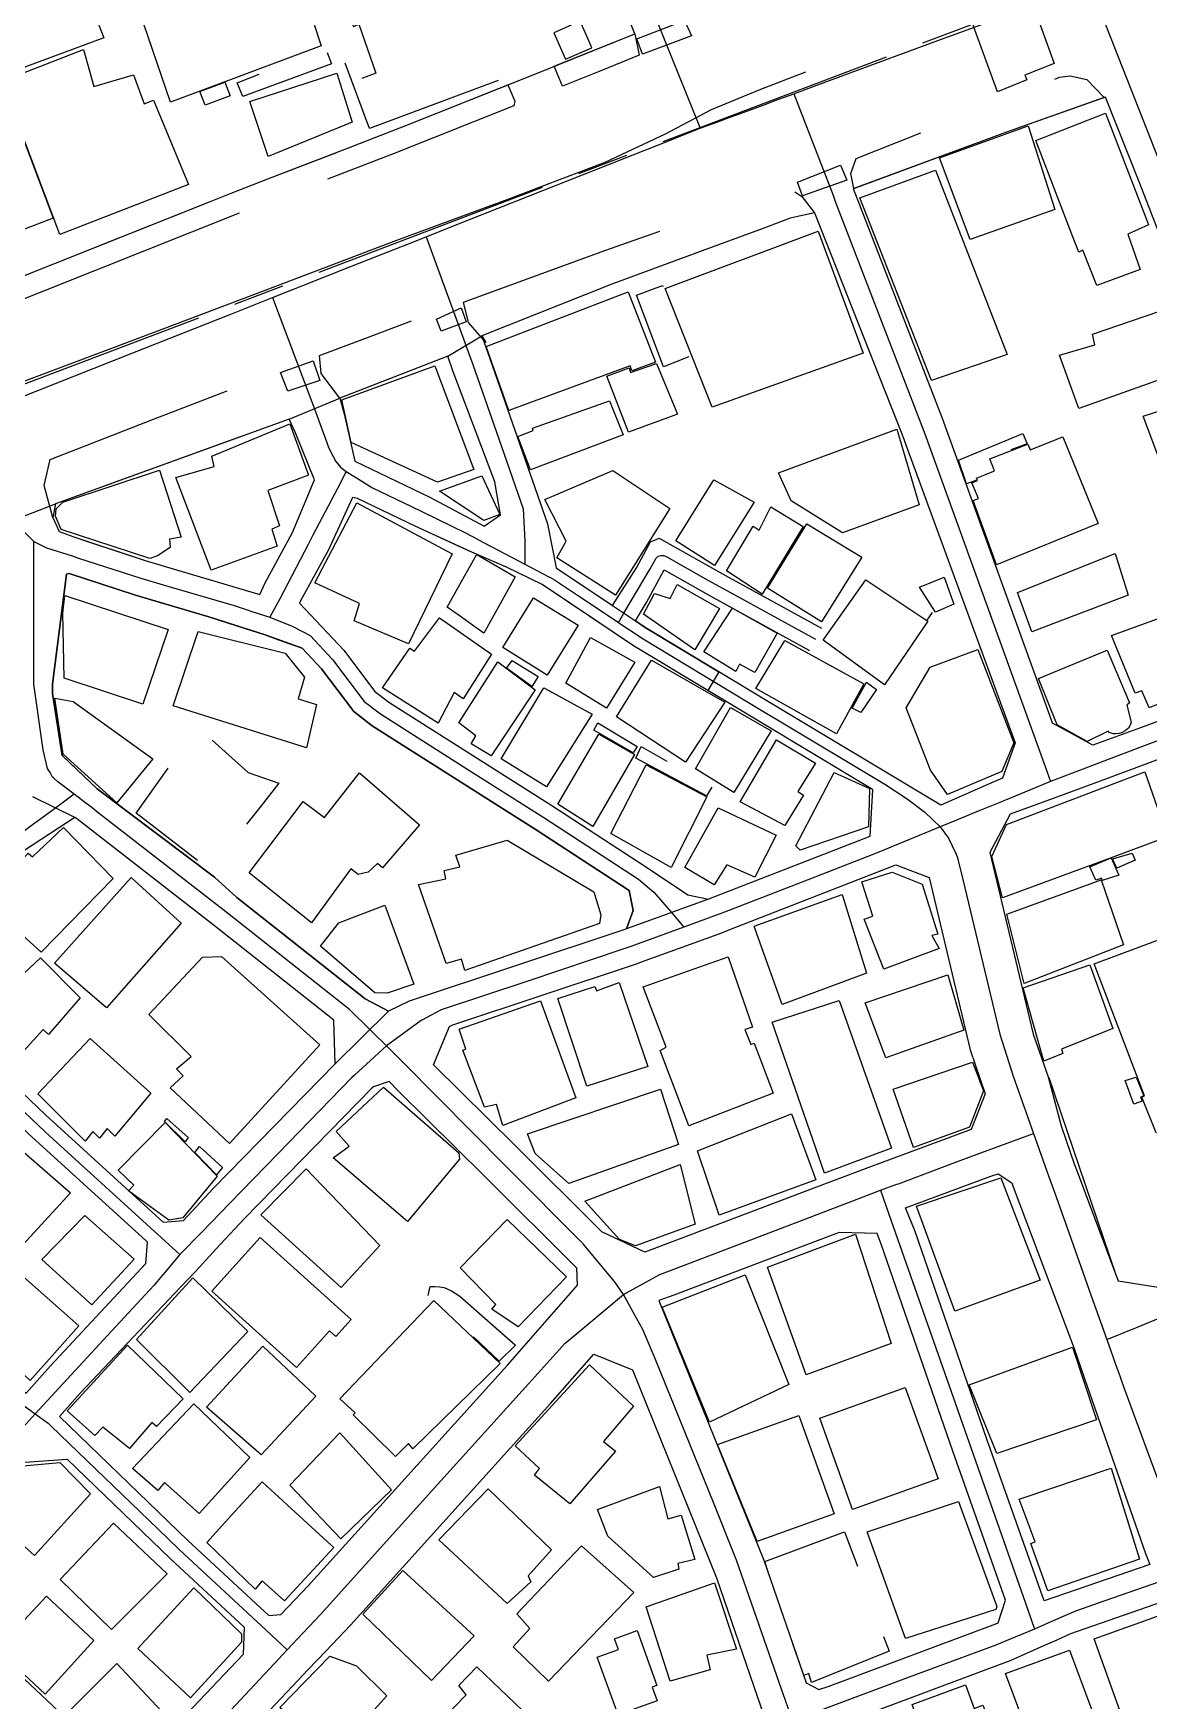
# Model space of a CAD drawing. Header units: millimetres. Extents: x 198785 to 203305, y 542885 to 545889.
# Drawn here: x 201606.2 to 201760.7, y 545447.5 to 545678.5 of the extents above; entities that cross this region are included whole.
import ezdxf

# ---------------------------------------------------------------- set-up
doc = ezdxf.new("R2010")
doc.units = ezdxf.units.MM
for name, pattern in [('FENCE_25K', [54.3, 28.7, -9.2, -16.4]), ('HIDDEN_BULD_25K', [28.8, 18.4, -10.4]), ('HIDDEN_EMD_25K', [50.97, 33.12, -5.36, 7.13, -5.36]), ('HIDDEN_IN_25K', [56.5, 36.5, -20])]:
    doc.linetypes.add(name, pattern=pattern)
for name, color, linetype in [('A0013114', 253, 'Continuous'), ('A0013117', 253, 'Continuous'), ('A0023214', 253, 'Continuous'), ('A0023217', 253, 'Continuous'), ('A0033324', 253, 'Continuous'), ('A0043325', 253, 'Continuous'), ('A0053326', 253, 'Continuous'), ('B0014111', 253, 'Continuous'), ('B0014112', 253, 'Continuous'), ('B0014113', 253, 'Continuous'), ('B0014114', 253, 'Continuous'), ('B0014115', 253, 'Continuous'), ('B0014116', 253, 'Continuous'), ('B0014118', 253, 'Continuous'), ('B0024120', 253, 'Continuous'), ('B0024127', 253, 'Continuous'), ('C0523121', 253, 'Continuous'), ('F0047224', 253, 'Continuous'), ('G0018117', 253, 'Continuous')]:
    doc.layers.add(name, color=color, linetype=linetype)

msp = doc.modelspace()

# ---------------------------------------------------------------- linework, layer by layer
at = {"layer": 'A0013114'}
for points in [[(201598.51, 545642.41), (201630.82, 545655.29), (201633.59, 545656.39), (201638.67, 545658.35), (201649.85, 545662.67), (201655.06, 545664.68), (201657.76, 545665.76), (201674.97, 545672.61), (201689.48, 545678.47), (201683.64, 545693.26), (201673.57, 545717.83), (201672.89, 545719.52)], [(201782.81, 545595.93), (201772.81, 545623.34), (201772.76, 545623.48), (201770.64, 545628.92), (201769.16, 545632.72), (201759.45, 545657.71), (201754.69, 545669.69), (201740.97, 545664.83), (201719.81, 545656.99)], [(201714.41, 545653.64), (201711.02, 545652.9), (201707.14, 545651.46), (201699.71, 545648.71), (201686.29, 545643.75), (201668.3, 545636.59)], [(201663.6, 545633.79), (201648.65, 545627.95)], [(201641.62, 545625.08), (201609.24, 545613.31)]]:
    msp.add_lwpolyline(points, dxfattribs=at)
at = {"layer": 'A0013117'}
for points in [[(201782.81, 545595.93), (201780.66, 545590.08), (201759.54, 545582.29), (201752.97, 545579.87), (201747.37, 545582.93), (201746.97, 545584.01), (201732.11, 545625.15), (201719.81, 545656.99)], [(201714.41, 545653.64), (201726.49, 545623.05), (201742.2, 545580.19), (201740.43, 545575.33), (201739.23, 545574.8), (201731.91, 545571.57), (201708.01, 545585.9), (201701.15, 545590.03), (201690.92, 545596.2), (201689.57, 545597.11), (201691.1, 545599.67), (201693.55, 545604.17), (201700.37, 545600.35), (201713.69, 545593.02)], [(201668.3, 545636.59), (201669.42, 545633.46), (201677.42, 545610.54), (201678.6, 545604.46), (201686.41, 545599.23), (201689.73, 545604.46), (201691.69, 545608.07), (201692.86, 545608.57), (201702.07, 545603.41), (201715.38, 545596.08)], [(201648.65, 545627.95), (201649.21, 545625.8), (201650.69, 545619.24), (201661.08, 545614.25), (201668.64, 545610.24), (201670.88, 545611.82), (201670.08, 545616.39), (201664.28, 545631.76), (201663.6, 545633.79)], [(201609.24, 545613.31), (201608.88, 545611.43), (201609.74, 545609.48), (201611.78, 545608.75), (201613.81, 545608.08), (201621.81, 545605.42), (201637.54, 545600.78), (201638.3, 545602.38), (201642.07, 545609.34), (201645.1, 545616.66), (201642.49, 545623.17), (201641.62, 545625.08)], [(201650.39, 545614.21), (201646.99, 545606.87), (201643.2, 545599.88), (201643.05, 545599.57), (201649.16, 545593.05), (201653.45, 545587.36), (201655.4, 545585.84), (201677.99, 545571.53), (201691.27, 545562.86), (201696.84, 545559.12), (201699.71, 545558.54), (201699.77, 545558.57), (201722.08, 545567.25), (201722.48, 545573.7), (201722.42, 545573.76), (201706.46, 545583.33), (201699.6, 545587.47), (201689.31, 545593.67), (201687.76, 545594.71), (201686.51, 545595.55), (201684.63, 545596.81), (201676.65, 545602.16), (201671.71, 545604.56), (201666.91, 545606.63), (201666.8, 545606.68), (201659.05, 545610.23), (201651.08, 545614.06), (201650.39, 545614.21)], [(201655.38, 545543.02), (201652.12, 545544.71), (201634.37, 545558.76), (201631.27, 545561.57), (201616.66, 545572.57), (201615.02, 545573.81), (201611.31, 545577.36), (201610.16, 545578.46), (201608.83, 545587.04), (201608.84, 545588.35), (201610.78, 545603.58), (201611.07, 545603.69), (201611.13, 545603.69), (201620.31, 545600.65), (201630.47, 545597.65), (201634.37, 545596.41), (201638.27, 545595.16), (201640.12, 545594.5), (201643.42, 545593.32), (201646.09, 545590.47), (201650.57, 545584.53), (201653.09, 545582.57), (201675.83, 545568.16), (201688.72, 545559.74), (201689.25, 545556.95), (201688.33, 545554.41), (201687.96, 545554.27), (201658.23, 545544.39), (201655.38, 545543.02)], [(201787.39, 545584.12), (201782.88, 545585.57), (201782.5, 545585.43), (201761.27, 545577.6), (201755.19, 545575.36), (201747.95, 545572.69), (201741.5, 545570.31), (201738.69, 545565.01), (201744.7, 545539.81), (201746.74, 545533.93), (201748.56, 545527.13), (201750.4, 545521.72), (201750.53, 545521.38), (201756.45, 545505.63), (201764.04, 545504.44), (201788.08, 545513.74), (201808.96, 545521.65), (201810.3, 545522.28)], [(201611.9, 545569.87), (201592.15, 545556.98), (201586.77, 545550.79), (201587.26, 545548.32), (201607.83, 545528.63), (201624.16, 545513.77), (201626.97, 545514), (201631.08, 545518.42), (201647.97, 545535.73), (201647.79, 545541.76), (201631.28, 545554.82), (201612.13, 545569.72), (201611.9, 545569.87)], [(201690.9, 545509.63), (201684.92, 545512.42), (201672.92, 545524.4), (201661.59, 545535.6), (201663.8, 545540.87), (201664.28, 545541.13), (201689.6, 545549.55), (201690.94, 545550.04), (201695.56, 545551.72), (201701.54, 545553.89), (201702.66, 545554.33), (201725.66, 545563.28), (201730.27, 545561.53), (201735.96, 545537.65), (201738.04, 545531.55), (201736.08, 545526.6), (201725.01, 545522.49), (201722.16, 545521.43), (201716.75, 545519.41), (201716.02, 545519.13), (201690.9, 545509.63)], [(201580.23, 545550.19), (201568.19, 545543.91), (201567.6, 545543.12), (201559.33, 545532.17), (201561.39, 545530.44), (201582.96, 545510.27), (201603.93, 545491.09), (201605.17, 545490.09), (201608.54, 545493.86), (201621.73, 545508.06), (201621.96, 545511.02), (201621.79, 545511.19), (201605.44, 545526.07), (201580.23, 545550.19)], [(201655.47, 545533.27), (201653.29, 545532.55), (201653.05, 545532.34), (201635.43, 545514.29), (201632.06, 545510.66), (201628.63, 545506.96), (201626.57, 545504.78), (201612.67, 545490.09), (201609.79, 545486.86), (201627.59, 545469.66), (201638.22, 545459.79), (201638.78, 545459.27), (201640.47, 545459.41), (201644.22, 545463.38), (201671.84, 545493.97), (201681.55, 545505.03), (201681.47, 545507.39), (201668.69, 545520.14), (201656.74, 545531.95), (201655.47, 545533.27)], [(201746.19, 545461.28), (201738.25, 545483.69), (201728.32, 545512.46), (201727.01, 545515.76), (201738.81, 545520.15), (201739.83, 545520.49), (201741.74, 545519.22), (201741.93, 545518.68), (201747.97, 545502.62), (201750.36, 545496.25), (201751.81, 545492.09), (201760.25, 545467.86), (201760.83, 545466.35), (201746.19, 545461.28)], [(201717.82, 545512.34), (201694.89, 545503.65), (201692.84, 545502.92), (201707.37, 545466.93), (201713.22, 545449.92), (201715, 545449), (201716.28, 545449.44), (201739.5, 545458.1), (201739.85, 545458.26), (201740.85, 545461.4), (201733.53, 545482.04), (201723.63, 545510.73), (201723.05, 545512.19), (201717.82, 545512.34)], [(201670.51, 545388.71), (201650.19, 545407.99), (201628.3, 545429.18), (201628.12, 545434.66), (201628.98, 545435.64), (201641.27, 545448.62), (201644.25, 545451.77), (201646.68, 545454.34), (201650.09, 545457.94), (201677.81, 545488.65), (201683.8, 545495.46), (201689.17, 545493.31), (201700.81, 545464.48), (201706.5, 545447.93), (201707.96, 545443.69), (201709.01, 545440.64), (201710.64, 545435.9), (201714.83, 545424.25), (201720.39, 545410.15), (201720.54, 545409.7), (201717.84, 545404.55), (201676.8, 545389.47), (201676.04, 545389.18), (201670.51, 545388.71)], [(201621.57, 545439.33), (201616.58, 545439.37), (201608.8, 545446.81), (201592.45, 545462.18), (201591.43, 545463.22), (201591.33, 545465.9), (201604.36, 545480.49), (201610.86, 545480.95), (201625.18, 545467.12), (201635.39, 545457.64), (201635.23, 545453.87), (201623.08, 545441.04), (201621.57, 545439.33)], [(201763.51, 545461.46), (201749.87, 545456.73), (201747.94, 545455.86), (201746.01, 545455), (201741.59, 545453.01), (201718.12, 545444.26), (201716.8, 545443.81), (201715.02, 545443.08), (201716.97, 545438.08), (201720.31, 545428.85), (201726.96, 545412.56), (201727.55, 545410.83), (201730.53, 545409.66), (201730.96, 545409.84), (201750.64, 545417.15), (201754.3, 545418.51), (201774.36, 545425.96), (201775.55, 545430.19), (201763.51, 545461.46)]]:
    msp.add_lwpolyline(points, dxfattribs=at)
at = {"layer": 'A0023214'}
for points in [[(201698.53, 545665.38), (201701.49, 545666.46), (201702.06, 545666.67), (201704.63, 545667.62), (201707.77, 545668.78), (201708.8, 545669.16), (201711.52, 545670.16), (201714.34, 545671.2), (201720.21, 545673.37), (201731.48, 545677.52), (201748.62, 545683.84), (201752.53, 545685.28)], [(201752.53, 545685.28), (201758.17, 545670.92), (201765.4, 545652.52), (201768.07, 545645.73), (201772.63, 545634.13), (201774.23, 545630.05)], [(201692.73, 545679.79), (201698.53, 545665.38)], [(201603.87, 545627.86), (201619.97, 545634.24), (201633.55, 545639.62), (201636.06, 545640.62), (201639.3, 545641.9), (201641.74, 545642.87), (201643.52, 545643.58), (201650.01, 545646.15), (201656.5, 545648.71), (201657.93, 545649.28), (201660.58, 545650.33), (201662.99, 545651.29), (201666.58, 545652.71), (201678.76, 545657.54), (201694.53, 545663.79), (201695.65, 545664.23), (201698.53, 545665.38)]]:
    msp.add_lwpolyline(points, dxfattribs=at)
at = {"layer": 'A0023217'}
for points in [[(201606.24, 545608.1), (201605.01, 545609.37), (201604.6, 545609.79), (201604.43, 545610.28), (201604.08, 545611.32), (201599.05, 545625.99), (201595.29, 545641.14), (201586.59, 545663.17), (201579.52, 545681.08), (201577.89, 545685.21), (201576.52, 545688.68)], [(201711.52, 545670.16), (201717, 545655.95), (201717.22, 545655.38), (201729.68, 545623.05), (201732.05, 545616.5), (201746.18, 545577.41), (201747.1, 545574.85)], [(201660.58, 545650.33), (201665.95, 545635.67), (201666.09, 545635.28), (201667.06, 545632.63), (201671.01, 545621.29), (201674.02, 545612.64), (201674.24, 545608.16), (201674.25, 545606.98), (201674.28, 545604.96)], [(201639.3, 545641.9), (201644.75, 545627.46), (201645.11, 545626.5), (201645.87, 545624.48), (201646.82, 545621.84), (201647.08, 545621.13), (201647.72, 545619.88), (201648.07, 545619.19), (201648.71, 545618.39), (201649.52, 545617.79)], [(201649.52, 545617.79), (201648.3, 545615.46), (201644.91, 545608.99), (201644.23, 545607.69), (201640.3, 545600.17), (201638.95, 545597.6)], [(201649.52, 545617.79), (201650.56, 545617.14), (201653.15, 545615.56), (201658.54, 545612.98), (201660.07, 545612.24), (201666.04, 545609.29), (201667.7, 545608.42), (201667.75, 545608.39), (201674.28, 545604.96)], [(201611.83, 545573.08), (201609.58, 545574.8), (201609, 545575.3), (201608.82, 545575.45), (201608.48, 545576.07), (201608.15, 545576.65), (201607.51, 545579.24), (201606.25, 545588.35), (201606.25, 545590.3), (201606.25, 545602.18), (201606.24, 545605.73), (201606.24, 545608.1)], [(201606.24, 545608.1), (201608, 545607.25), (201611.56, 545606.1), (201612.43, 545605.82), (201621.06, 545603.03), (201624.16, 545602.12), (201634.01, 545599.22), (201635.94, 545598.58), (201636.43, 545598.42), (201638.95, 545597.6)], [(201674.28, 545604.96), (201677.56, 545603.23), (201677.72, 545603.15), (201678.39, 545602.8), (201681.57, 545600.68), (201685.41, 545598.11), (201685.53, 545598.03), (201687.23, 545596.9)], [(201687.23, 545596.9), (201687.99, 545598.17), (201691.64, 545604.32), (201692.45, 545605.8), (201692.72, 545606.06), (201693.12, 545606.18), (201693.52, 545606.16), (201693.92, 545605.97), (201699.63, 545602.77), (201701.22, 545601.88), (201714.54, 545594.55)], [(201638.95, 545597.6), (201641.35, 545596.64), (201641.92, 545596.41), (201642.11, 545596.33), (201644.53, 545595.06), (201647.63, 545591.76), (201652.01, 545585.95), (201654.25, 545584.21), (201667.25, 545575.97), (201676.91, 545569.84), (201690, 545561.3), (201692.12, 545559.5), (201694.57, 545556.67), (201696.29, 545554.67)], [(201687.23, 545596.9), (201688.68, 545595.93), (201688.75, 545595.88), (201690.67, 545594.6), (201707.23, 545584.61), (201709.27, 545583.39), (201724.14, 545574.47), (201727.23, 545572.46), (201729.68, 545570.59), (201731.82, 545568.57)], [(201788.79, 545590.41), (201785.43, 545589.17), (201769.76, 545583.4), (201760.41, 545579.95), (201754.12, 545577.54), (201753.87, 545577.44), (201747.1, 545574.85)], [(201747.1, 545574.85), (201741.06, 545572.37), (201740.56, 545572.16), (201740.51, 545572.14), (201737.29, 545570.82), (201734.06, 545569.49), (201731.82, 545568.57)], [(201611.83, 545573.08), (201609.24, 545571.17), (201605.7, 545568.54), (201601.39, 545565.38), (201600.24, 545564.68), (201593.74, 545560.69), (201590.93, 545559.03), (201590.74, 545558.92), (201580.17, 545552.68)], [(201655.11, 545538.23), (201653.16, 545540.11), (201652.79, 545540.47), (201649.95, 545543.23), (201633.73, 545556.08), (201632.83, 545556.79), (201614.94, 545570.7), (201614.27, 545571.22), (201613.46, 545571.84), (201611.83, 545573.08)], [(201731.82, 545568.57), (201723.85, 545565.29), (201722.6, 545564.77), (201712.52, 545560.85), (201701.93, 545556.73), (201701.17, 545556.45), (201700.55, 545556.22), (201696.29, 545554.67)], [(201731.82, 545568.57), (201732.94, 545567), (201733.99, 545564.89), (201734.13, 545564.4), (201734.73, 545562.23), (201738, 545548.5), (201740.07, 545539.81), (201741.97, 545533.87), (201742.37, 545532.73), (201744.73, 545526.08)], [(201696.29, 545554.67), (201689.44, 545552.17), (201688.96, 545552), (201687.82, 545551.59), (201674.66, 545547.19), (201662.69, 545543.19), (201661.28, 545542.46), (201660.06, 545541.83), (201659.9, 545541.74), (201655.11, 545538.23)], [(201626.48, 545509.28), (201624.44, 545511.14), (201607.83, 545526.26), (201602.95, 545530.92), (201592.7, 545540.69), (201581.82, 545551.1), (201580.17, 545552.68)], [(201754.87, 545497.52), (201758.98, 545499.19), (201764.04, 545501.25), (201785.07, 545509.32), (201808.59, 545518.35), (201811.14, 545519.48), (201811.71, 545519.73), (201814.87, 545521.13), (201817.87, 545522.47), (201820.57, 545523.68), (201822.06, 545524.34), (201838.3, 545530.33), (201852.72, 545535.65), (201856.01, 545537.05), (201860.3, 545538.88), (201862.93, 545540)], [(201655.11, 545538.23), (201650.64, 545534.13), (201650.29, 545533.81), (201640.05, 545523.26), (201633.41, 545516.41), (201629.47, 545512.36), (201626.48, 545509.28)], [(201687.93, 545503.73), (201686.68, 545505.57), (201685.5, 545506.98), (201682.33, 545510.77), (201671.64, 545521.55), (201657.46, 545535.85), (201655.11, 545538.23)], [(201557.07, 545532.08), (201558.65, 545530.61), (201581.15, 545509.56), (201581.77, 545508.98), (201602.39, 545490.19), (201604.04, 545488.96), (201606.4, 545487.21)], [(201723.55, 545518.2), (201725.79, 545519.03), (201726.01, 545519.11), (201733.1, 545521.76), (201736.93, 545523.18), (201740.2, 545524.4), (201744.73, 545526.08)], [(201744.73, 545526.08), (201746.82, 545520.21), (201747.62, 545517.94), (201749.66, 545512.22), (201752.39, 545504.51), (201752.49, 545504.22), (201754.87, 545497.52)], [(201687.93, 545503.73), (201691.96, 545505.98), (201692.85, 545506.48), (201692.96, 545506.53), (201704.95, 545511.1), (201716.93, 545515.67), (201717.29, 545515.81), (201723.55, 545518.2)], [(201723.55, 545518.2), (201724.7, 545514.9), (201734.2, 545487.79), (201734.29, 545487.54), (201743.88, 545460.18), (201744.86, 545457.38)], [(201626.48, 545509.28), (201624.09, 545506.46), (201623.79, 545506.1), (201622.85, 545504.99), (201615.85, 545497.42), (201607.54, 545488.43), (201606.4, 545487.21)], [(201641.33, 545454.51), (201643.5, 545456.81), (201643.57, 545456.88), (201645.94, 545459.41), (201663.04, 545478.37), (201676.05, 545492.78), (201679.81, 545496.97), (201682.85, 545499.5), (201687.93, 545503.73)], [(201711.34, 545444.66), (201710.31, 545447.61), (201709.85, 545448.92), (201703.6, 545466.93), (201700.47, 545474.69), (201692.37, 545494.75), (201690.61, 545498.9), (201689.77, 545500.39), (201687.93, 545503.73)], [(201754.87, 545497.52), (201756.32, 545493.44), (201756.39, 545493.25), (201757.24, 545490.84), (201760.96, 545480.85), (201765.38, 545468.98), (201765.64, 545468.28), (201766.69, 545465.47)], [(201606.4, 545487.21), (201603.5, 545483.97), (201596.31, 545475.95), (201591.03, 545470.07), (201589.12, 545467.93), (201589.09, 545467.9), (201585.61, 545464.03)], [(201606.4, 545487.21), (201608.23, 545485.93), (201608.65, 545485.52), (201623.42, 545471.26), (201626.39, 545468.39), (201638.41, 545457.23), (201641.33, 545454.51)], [(201766.69, 545465.47), (201762.17, 545463.91), (201754.59, 545461.28), (201750.54, 545459.87), (201747.43, 545458.51), (201747.13, 545458.38), (201744.86, 545457.38)], [(201744.86, 545457.38), (201740.71, 545455.67), (201739.51, 545455.17), (201727.52, 545450.7), (201715.91, 545446.37), (201714.31, 545445.77), (201711.34, 545444.66)], [(201620.35, 545431.97), (201624.95, 545436.92), (201631.61, 545444.07), (201638.16, 545451.1), (201638.28, 545451.23), (201640.73, 545453.87), (201641.33, 545454.51)]]:
    msp.add_lwpolyline(points, dxfattribs=at)
at = {"layer": 'A0033324', "linetype": 'HIDDEN_IN_25K', "flags": 128}
for points in [[(201684.81, 545673.35), (201679.49, 545671.2), (201678.31, 545673.96), (201689.48, 545678.47), (201690.09, 545675.49), (201684.81, 545673.35)], [(201740.97, 545664.83), (201719.86, 545657.01), (201719.42, 545659.09), (201720.14, 545661.17), (201735.69, 545667.4), (201748.33, 545672.46), (201749.82, 545672.65), (201752.12, 545672.14), (201754.54, 545669.64), (201740.97, 545664.83)], [(201634.69, 545653.6), (201600.83, 545640.1), (201598.51, 545642.41), (201630.82, 545655.29), (201633.59, 545656.39), (201638.67, 545658.35), (201649.85, 545662.67), (201655.06, 545664.68), (201657.76, 545665.76), (201671.91, 545671.39), (201672.85, 545669.12), (201672.72, 545668.48), (201656.15, 545661.88), (201636.66, 545654.36), (201634.69, 545653.6)], [(201668.3, 545636.59), (201668.84, 545635.7), (201666.45, 545638.44), (201665.77, 545641.28), (201684.84, 545648.27), (201687.57, 545649.23), (201710.47, 545657.32), (201712.65, 545655.91), (201714.41, 545653.64), (201711.02, 545652.9), (201707.14, 545651.46), (201699.71, 545648.71), (201686.29, 545643.75), (201668.3, 545636.59)], [(201663.6, 545633.79), (201648.65, 545627.95), (201646.06, 545631.37), (201645.81, 545633.9), (201652.84, 545636.53), (201659.91, 545639.17), (201662.07, 545637.68), (201663.6, 545633.79)], [(201609.24, 545613.31), (201608.88, 545611.43), (201607.69, 545615.85), (201608.52, 545619.49), (201622.83, 545625.05), (201638.5, 545631.13), (201639.91, 545629.36), (201641.62, 545625.08), (201609.24, 545613.31)]]:
    msp.add_lwpolyline(points, dxfattribs=at)
at = {"layer": 'A0043325'}
for points in [[(201743.82, 545672.11), (201739.73, 545670.43), (201733.15, 545688.54), (201737.13, 545689.86), (201736.46, 545691.52), (201740.8, 545693.16), (201747.58, 545674.34), (201743.54, 545672.74), (201743.82, 545672.11)], [(201697.37, 545678.18), (201690.57, 545675.63), (201689.76, 545677.79), (201696.36, 545680.33), (201697.37, 545678.18)], [(201718.89, 545658.18), (201712.71, 545656.03), (201712.04, 545657.89), (201718, 545660.26), (201718.89, 545658.18)], [(201666.12, 545638.54), (201662.69, 545637.25), (201662.01, 545638.91), (201665.45, 545640.51), (201666.12, 545638.54)], [(201645.85, 545630.44), (201641.44, 545628.92), (201640.42, 545631.53), (201644.92, 545633.15), (201645.85, 545630.44)]]:
    msp.add_lwpolyline(points, dxfattribs=at)
at = {"layer": 'A0053326'}
for points in [[(201596.81, 545608.51), (201609.24, 545613.31), (201608.88, 545611.43), (201609.74, 545609.48), (201611.78, 545608.75), (201621.81, 545605.42), (201637.54, 545600.78), (201638.3, 545602.38), (201642.07, 545609.34), (201645.1, 545616.66), (201642.49, 545623.17), (201641.62, 545625.08), (201648.65, 545627.95), (201649.21, 545625.8), (201650.69, 545619.24), (201661.08, 545614.25), (201668.64, 545610.24), (201670.88, 545611.82), (201670.08, 545616.39), (201664.28, 545631.76), (201663.6, 545633.79), (201668.3, 545636.59), (201669.42, 545633.46), (201677.42, 545610.54)], [(201677.42, 545610.54), (201678.6, 545604.46), (201686.41, 545599.23), (201689.57, 545597.11), (201690.92, 545596.2), (201701.15, 545590.03), (201699.6, 545587.47), (201689.31, 545593.67), (201686.51, 545595.55), (201676.65, 545602.16), (201671.71, 545604.56), (201666.91, 545606.63), (201659.05, 545610.23), (201651.08, 545614.06), (201650.39, 545614.21), (201646.99, 545606.87), (201643.2, 545599.88), (201643.05, 545599.57), (201649.16, 545593.05), (201653.45, 545587.36), (201655.4, 545585.84), (201677.99, 545571.53), (201691.27, 545562.86), (201696.84, 545559.12), (201699.71, 545558.54), (201688.33, 545554.41), (201689.25, 545556.95), (201688.72, 545559.74), (201675.83, 545568.16), (201653.09, 545582.57), (201650.57, 545584.53), (201646.09, 545590.47), (201643.42, 545593.32), (201638.27, 545595.16), (201630.47, 545597.65), (201620.31, 545600.65), (201611.13, 545603.69), (201611.07, 545603.69), (201610.78, 545603.58), (201608.84, 545588.35), (201608.83, 545587.04), (201610.16, 545578.46), (201615.02, 545573.81), (201631.27, 545561.57), (201634.37, 545558.76), (201652.12, 545544.71), (201655.38, 545543.02), (201647.97, 545535.73), (201647.79, 545541.76), (201631.28, 545554.82), (201612.13, 545569.72), (201611.9, 545569.87), (201606.1, 545572.7)]]:
    msp.add_lwpolyline(points, dxfattribs=at)
at = {"layer": 'B0014111'}
for points in [[(201615.95, 545677.92), (201601.97, 545672.74), (201594.66, 545692.28), (201608.39, 545697.29), (201615.95, 545677.92)], [(201646.04, 545676.81), (201625.19, 545668.99), (201621.41, 545679.92), (201642.62, 545687.26), (201646.04, 545676.81)], [(201613.13, 545676.28), (201614.54, 545671.15), (201620.03, 545672.78), (201621.5, 545668.76), (201622.81, 545669.27), (201627.67, 545657.59), (201609.84, 545650.67), (201601.84, 545671.89), (201613.13, 545676.28)], [(201650.33, 545666.22), (201638.71, 545661.45), (201636.14, 545669.1), (201648.21, 545673.02), (201650.33, 545666.22)], [(201602.39, 545670.2), (201608.92, 545652.93), (201597.63, 545648.6), (201594.82, 545657.23), (201592.07, 545656.42), (201589.11, 545666.04), (201602.39, 545670.2)], [(201757.78, 545650.7), (201759.52, 545645.82), (201753.51, 545643.6), (201751.58, 545648.49), (201751.01, 545648.2), (201750.1, 545650.56), (201745.04, 545663.69), (201754.69, 545667.47), (201760.36, 545652.71), (201760.64, 545651.99), (201757.78, 545650.7)], [(201747.67, 545654.1), (201735.96, 545649.97), (201731.71, 545661.28), (201743.98, 545665.72), (201747.67, 545654.1)], [(201741.08, 545634.01), (201730.59, 545630.43), (201720.65, 545655.72), (201731.14, 545659.55), (201741.08, 545634.01)], [(201721.11, 545634.22), (201700.23, 545626.71), (201693.69, 545643.19), (201714.88, 545651.11), (201721.11, 545634.22)], [(201692.35, 545632.94), (201689.1, 545631.76), (201688.84, 545632.47), (201672.05, 545626.27), (201668.92, 545635.12), (201688.56, 545642.72), (201692.35, 545632.94)], [(201767.23, 545632.31), (201751, 545626.53), (201748.32, 545633.91), (201753.24, 545635.38), (201752.9, 545636.83), (201763.97, 545640.64), (201767.23, 545632.31)], [(201667.2, 545618.07), (201662.16, 545616.31), (201650.21, 545621.82), (201648.91, 545627.75), (201661.77, 545632.47), (201667.2, 545618.07)], [(201692.52, 545632.79), (201695.4, 545625.75), (201688.61, 545623.27), (201685.64, 545631.04), (201688.69, 545632.18), (201688.92, 545631.54), (201692.52, 545632.79)], [(201777.11, 545607.2), (201768.05, 545603.81), (201759.92, 545625.46), (201769.54, 545628.56), (201777.11, 545607.2)], [(201639.95, 545607.44), (201630.82, 545604.12), (201625.93, 545616.97), (201631.2, 545618.5), (201630.91, 545619.95), (201641.71, 545624.42), (201644.3, 545617.28), (201638.64, 545615.18), (201640.29, 545610.27), (201639.21, 545609.82), (201639.95, 545607.44)], [(201728.88, 545613.18), (201718.29, 545609.31), (201711.15, 545613.76), (201709.41, 545617.63), (201725.79, 545623.67), (201728.88, 545613.18)], [(201748.81, 545622.63), (201753.67, 545610.62), (201739.6, 545604.88), (201736.35, 545613.77), (201737.11, 545614.08), (201736.2, 545616.22), (201736.95, 545616.54), (201736.81, 545616.89), (201739.32, 545617.91), (201738.7, 545619.57), (201743.95, 545621.58), (201744.26, 545620.79), (201748.81, 545622.63)], [(201623.39, 545606.14), (201622.3, 545605.74), (201610, 545609.75), (201609.24, 545611.6), (201609.35, 545612.65), (201610.26, 545613.58), (201623.63, 545617.99), (201626.65, 545608.72), (201625.04, 545608.42), (201625.13, 545607.26), (201623.39, 545606.14)], [(201670.79, 545611.86), (201668.59, 545611.03), (201662.45, 545615.07), (201668.28, 545617.21), (201670.79, 545611.86)], [(201694.34, 545612.66), (201686.8, 545600.65), (201678.69, 545605.83), (201679.98, 545608.17), (201677.02, 545613.91), (201686.43, 545617.94), (201694.34, 545612.66)], [(201664.19, 545606.4), (201658.15, 545593.94), (201650.6, 545597.11), (201651.37, 545599.5), (201645.15, 545602.39), (201650.98, 545613.48), (201664.19, 545606.4)], [(201757.84, 545600.66), (201744.52, 545595.6), (201742.53, 545601.02), (201756.04, 545606.43), (201757.84, 545600.66)], [(201769.35, 545588.5), (201760.77, 545585.06), (201759.75, 545587.4), (201758.81, 545587.1), (201755.52, 545595.07), (201765.45, 545598.69), (201769.35, 545588.5)], [(201645.39, 545585.52), (201644.02, 545579.53), (201625.52, 545585.31), (201629.02, 545595.62), (201641.06, 545592.63), (201643.73, 545589.29), (201642.87, 545586.28), (201645.39, 545585.52)], [(201662.44, 545597.52), (201669.64, 545592.51), (201665.73, 545586.32), (201664.46, 545587.2), (201662.27, 545582.92), (201654.55, 545587.83), (201658.33, 545593.31), (201658.95, 545592.93), (201662.44, 545597.52)], [(201740.35, 545576.23), (201732.82, 545573.03), (201730.46, 545576.43), (201727.07, 545585.06), (201730.4, 545590.7), (201737.01, 545593.12), (201742, 545580.22), (201740.35, 545576.23)], [(201757.45, 545581.87), (201756.91, 545581.59), (201756.58, 545581.49), (201756.08, 545581.45), (201755.76, 545581.45), (201755.23, 545581.63), (201755.07, 545581.83), (201752.16, 545580.4), (201748.01, 545582.68), (201745.44, 545589.12), (201754.93, 545593.06), (201758.02, 545585.74), (201757.64, 545585.43), (201758.27, 545583.07), (201758.16, 545582.76), (201757.88, 545582.26), (201757.45, 545581.87)], [(201622.73, 545577.99), (201617.72, 545571.9), (201610.29, 545578.63), (201609.16, 545586.4), (201611.7, 545585.94), (201622.73, 545577.99)], [(201651.34, 545576.04), (201659.67, 545568.84), (201654.53, 545562.88), (201653.85, 545563.47), (201652.54, 545562.28), (201651.19, 545561.94), (201650.16, 545562.74), (201644.7, 545555.25), (201636.05, 545562.2), (201643.55, 545572.09), (201646.51, 545569.84), (201651.34, 545576.04)], [(201721.85, 545568.55), (201712.41, 545565.32), (201711.81, 545565.94), (201717.13, 545576.07), (201722.02, 545573.86), (201721.85, 545568.55)], [(201755.5, 545564.28), (201740.43, 545558.73), (201738.97, 545564.46), (201740.97, 545568.88), (201760.16, 545576.19), (201763.31, 545567.16), (201755.5, 545564.28)], [(201731.65, 545551.68), (201723.99, 545548.85), (201721.26, 545555.77), (201722.49, 545556.19), (201720.94, 545560.93), (201725.14, 545562.26), (201729.31, 545560.62), (201731.49, 545553.7), (201730.64, 545553.51), (201731.65, 545551.68)], [(201757.2, 545552.2), (201743.45, 545546.86), (201741.03, 545556.46), (201754.09, 545561.24), (201757.2, 545552.2)], [(201720.5, 545547.87), (201709.9, 545543.95), (201706.62, 545553.11), (201706.01, 545554.81), (201718.24, 545559.19), (201721.6, 545548.27), (201720.5, 545547.87)], [(201658.9, 545546.77), (201655.18, 545545.53), (201653.48, 545545.58), (201645.97, 545552.03), (201648.51, 545555.27), (201654.85, 545557.72), (201658.9, 545546.77)], [(201765.49, 545554.19), (201772.75, 545535.56), (201775.88, 545536.74), (201777.61, 545532.24), (201761.72, 545526.14), (201759.75, 545531.1), (201760.1, 545531.26), (201753.11, 545549.58), (201765.49, 545554.19)], [(201748.8, 545537.16), (201746.14, 545536.1), (201743.3, 545546.26), (201752.53, 545549.44), (201755.7, 545540.62), (201748.61, 545537.77), (201748.8, 545537.16)], [(201687.31, 545546.97), (201691.29, 545535.37), (201682.87, 545532.64), (201678.81, 545544.78), (201683.97, 545546.42), (201684.17, 545545.82), (201687.31, 545546.97)], [(201735.08, 545540.38), (201724.25, 545536.53), (201721.41, 545544.18), (201732.86, 545548.03), (201735.08, 545540.38)], [(201735.88, 545526.94), (201728.12, 545524.1), (201725.29, 545532.19), (201736.3, 545535.93), (201737.81, 545531.96), (201735.88, 545526.94)], [(201697.86, 545513.52), (201689.61, 545510.51), (201687.36, 545511.39), (201682.56, 545516.7), (201695.76, 545521.77), (201697.86, 545513.52)], [(201745.64, 545505.73), (201733.83, 545501.42), (201728.54, 545515.97), (201740.18, 545519.9), (201745.64, 545505.73)], [(201680.03, 545506.22), (201673.33, 545499.25), (201669.68, 545501.71), (201670.22, 545502.38), (201665.28, 545507.45), (201671.81, 545514.16), (201680.03, 545506.22)], [(201725.01, 545496.98), (201713.22, 545492.61), (201707.89, 545507.55), (201720.05, 545512.1), (201725.01, 545496.98)], [(201612.46, 545499.4), (201605.72, 545491.81), (201597.98, 545499.08), (201604.44, 545506.51), (201612.46, 545499.4)], [(201710.84, 545491.28), (201699.82, 545486.06), (201693.3, 545502), (201704.78, 545506.48), (201710.84, 545491.28)], [(201670.84, 545494.17), (201658.74, 545482.36), (201658.16, 545483.08), (201656.36, 545481.32), (201650.48, 545487.09), (201650.76, 545487.37), (201648.65, 545489.31), (201661.65, 545502.94), (201670.84, 545494.17)], [(201753.46, 545486.36), (201739.67, 545481.72), (201735.82, 545491.23), (201750.13, 545496.44), (201753.46, 545486.36)], [(201686.8, 545482.02), (201680.51, 545474.72), (201675.62, 545478.72), (201676.27, 545479.64), (201672.91, 545482.79), (201683.2, 545494), (201689.33, 545488.26), (201685.17, 545483.36), (201686.8, 545482.02)], [(201655.79, 545476.66), (201648.76, 545469.89), (201641.71, 545477.32), (201648.65, 545484.56), (201655.79, 545476.66)], [(201647.82, 545468.67), (201640.95, 545461.31), (201637.89, 545464.06), (201636.9, 545462.93), (201630.18, 545469.38), (201634.09, 545473.66), (201634.63, 545474.26), (201637.85, 545477.78), (201639.06, 545476.67), (201646.94, 545469.47), (201647.82, 545468.67)], [(201759.4, 545467.09), (201746.71, 545462.69), (201744.37, 545469.22), (201744.96, 545469.46), (201742.75, 545475.38), (201755.48, 545479.68), (201759.4, 545467.09)], [(201675.08, 545463.94), (201671.82, 545460.94), (201662.36, 545469.75), (201669.18, 545476.84), (201677.95, 545468.36), (201674.72, 545464.78), (201675.08, 545463.94)], [(201655.15, 545448.11), (201647.86, 545440.06), (201640.3, 545446.53), (201647.26, 545453.61), (201650.96, 545452.3), (201655.15, 545448.11)]]:
    msp.add_lwpolyline(points, dxfattribs=at)
at = {"layer": 'B0014112'}
for points in [[(201687.86, 545622.91), (201675.02, 545618.06), (201673.31, 545622.67), (201675.43, 545623.49), (201675.31, 545623.8), (201685.99, 545627.58), (201687.86, 545622.91)], [(201706.04, 545613.56), (201700.55, 545604.78), (201695.2, 545608.22), (201700.46, 545616.64), (201706.04, 545613.56)], [(201712.82, 545610.17), (201707.15, 545600.83), (201702.18, 545604.05), (201705.89, 545610.21), (201706.73, 545609.68), (201708.33, 545612.89), (201712.82, 545610.17)], [(201720.93, 545605.94), (201715.35, 545596.96), (201707.87, 545601.62), (201713.34, 545610.55), (201720.93, 545605.94)], [(201730.11, 545597.06), (201724.09, 545588.26), (201715.57, 545594.42), (201721.51, 545602.78), (201730.11, 545597.06)], [(201681.63, 545596.51), (201677.36, 545589.58), (201671.2, 545593.41), (201675.44, 545600.31), (201681.63, 545596.51)], [(201695.35, 545602.14), (201701.23, 545598.83), (201697.81, 545593.1), (201690.71, 545598.05), (201692.24, 545600.88), (201694.37, 545600.23), (201695.35, 545602.14)], [(201709.21, 545595.38), (201706.12, 545589.94), (201704.02, 545591.09), (201703.49, 545590.11), (201699.04, 545592.81), (201703.02, 545598.85), (201709.21, 545595.38)], [(201689.51, 545591.37), (201685.56, 545585.02), (201679.94, 545588.46), (201683.36, 545594.81), (201689.51, 545591.37)], [(201721.22, 545588.4), (201717.44, 545581.44), (201706.24, 545587.72), (201710.28, 545594.38), (201721.22, 545588.4)], [(201675.68, 545587.55), (201669.61, 545578.39), (201666.82, 545580.07), (201667.45, 545581.18), (201665.12, 545582.96), (201670.51, 545591.44), (201675.68, 545587.55)], [(201701.95, 545585.86), (201696.52, 545577.54), (201686.98, 545583.79), (201691.79, 545591.68), (201701.95, 545585.86)], [(201683.57, 545584.16), (201677.25, 545574.09), (201670.98, 545577.99), (201676.9, 545587.81), (201683.57, 545584.16)], [(201708.38, 545581.86), (201703.21, 545573.31), (201697.9, 545576.58), (201702.77, 545585.08), (201708.38, 545581.86)], [(201689.44, 545578.6), (201683.66, 545568.61), (201678.81, 545571.7), (201684.52, 545581.42), (201689.44, 545578.6)], [(201712.86, 545572.93), (201710.26, 545568.74), (201704.1, 545572.04), (201709.14, 545580.61), (201714.52, 545577.39), (201712.08, 545573.45), (201712.86, 545572.93)], [(201699.47, 545572.74), (201694.55, 545562.91), (201686.17, 545567.62), (201691.07, 545577.15), (201699.47, 545572.74)], [(201709.08, 545567.42), (201706.13, 545561.59), (201702.22, 545563.31), (201700.48, 545560.51), (201696.41, 545562.94), (201701.02, 545571.19), (201709.08, 545567.42)], [(201626.63, 545555.22), (201616.28, 545543.47), (201609.11, 545549.68), (201619.7, 545561.53), (201626.63, 545555.22)], [(201612.65, 545544.87), (201608.29, 545539.8), (201607.53, 545540.47), (201603.94, 545536.5), (201601.26, 545539.25), (201600.4, 545538.15), (201597.27, 545541.19), (201607.14, 545550.41), (201612.65, 545544.87)], [(201622.44, 545531.66), (201617.46, 545525.71), (201616.39, 545526.75), (201615.35, 545525.43), (201614.39, 545526.35), (201613.37, 545525), (201606.8, 545531.57), (201614.06, 545539.21), (201622.44, 545531.66)], [(201626.89, 545514.39), (201624.94, 545514.04), (201619.37, 545518.14), (201620.07, 545518.9), (201617.93, 545520.98), (201624.42, 545527.61), (201631.62, 545520.14), (201626.89, 545514.39)], [(201611.33, 545517.85), (201604.77, 545510.69), (201596.93, 545517.8), (201603.44, 545524.72), (201611.33, 545517.85)], [(201650.22, 545500.3), (201648.07, 545497.92), (201647.2, 545498.7), (201642.62, 545493.62), (201630.88, 545504.2), (201637.61, 545511.66), (201650.22, 545500.3)], [(201635.88, 545498.6), (201627.85, 545490.15), (201620.48, 545497.53), (201628.27, 545506.06), (201635.88, 545498.6)], [(201626.94, 545489.31), (201623.25, 545485.45), (201622.56, 545486.03), (201619.49, 545482.42), (201615.8, 545485.38), (201614.67, 545484.22), (201610.87, 545487.62), (201619.21, 545496.75), (201626.94, 545489.31)], [(201645.3, 545489.68), (201637.74, 545481.55), (201630.16, 545488.13), (201637.94, 545496.58), (201645.3, 545489.68)], [(201731.5, 545478.21), (201719.67, 545473.95), (201715.12, 545486.59), (201726.95, 545490.85), (201731.5, 545478.21)], [(201636.18, 545481.14), (201629.14, 545473.41), (201624.35, 545477.71), (201623.41, 545476.59), (201619.91, 545479.62), (201628.38, 545488.59), (201636.18, 545481.14)], [(201692.93, 545477.16), (201694.08, 545472.66), (201695.92, 545473.19), (201697.81, 545467.03), (201695.46, 545466.48), (201695.59, 545465.68), (201692.07, 545464.52), (201685.77, 545470.24), (201684.34, 545473.96), (201692.93, 545477.16)], [(201699.93, 545451.73), (201694.39, 545450.15), (201691.06, 545460.45), (201700.53, 545463.78), (201703.58, 545454.62), (201699.49, 545453.78), (201699.93, 545451.73)], [(201614.54, 545455.78), (201607.82, 545448.38), (201601.13, 545454.58), (201608.01, 545461.93), (201614.54, 545455.78)], [(201692.61, 545447.44), (201687.18, 545445.48), (201684.3, 545453.47), (201687.22, 545454.53), (201686.67, 545456.05), (201689.81, 545457.18), (201692.55, 545449.57), (201691.92, 545449.34), (201692.61, 545447.44)], [(201621.83, 545439.71), (201617.08, 545439.5), (201610.63, 545445.5), (201617.72, 545452.62), (201625.31, 545444.52), (201621.83, 545439.71)], [(201673.96, 545446.05), (201668.19, 545439.32), (201662.83, 545444.88), (201666.12, 545448.25), (201665.1, 545449.55), (201667.62, 545452.14), (201673.96, 545446.05)]]:
    msp.add_lwpolyline(points, dxfattribs=at)
at = {"layer": 'B0014113'}
for points in [[(201668.76, 545595.73), (201668.56, 545595.39), (201667.01, 545596.5), (201665.48, 545597.6), (201663.5, 545599.02), (201665.07, 545601.81), (201667.57, 545606.25), (201667.59, 545606.29), (201668.15, 545605.97), (201672.93, 545603.23), (201668.76, 545595.73)], [(201624.85, 545595.92), (201621.35, 545585.57), (201610.46, 545589.16), (201610.24, 545598.16), (201610.54, 545600.62), (201624.85, 545595.92)], [(201610.34, 545568.47), (201617.22, 545561.39), (201607.23, 545551.21), (201599.48, 545558.22), (201605.45, 545564.9), (201606.03, 545564.41), (201610.34, 545568.47)], [(201684.6, 545555.17), (201665.96, 545548.65), (201665.47, 545550.22), (201663.34, 545549.64), (201659.51, 545560.55), (201663.31, 545561.36), (201663.08, 545562.49), (201665.27, 545563.02), (201664.69, 545564.64), (201671.83, 545566.73), (201683.8, 545559.56), (201684.81, 545556.35), (201684.6, 545555.17)], [(201704.74, 545540.47), (201705.56, 545538.41), (201706.03, 545538.57), (201708.68, 545531.65), (201696.99, 545527.14), (201693.01, 545537.58), (201693.85, 545538.03), (201690.66, 545546.38), (201702.42, 545550.55), (201705.79, 545540.79), (201704.74, 545540.47)], [(201681.33, 545531.02), (201671.23, 545527.17), (201670.32, 545530.09), (201668.67, 545529.71), (201665.69, 545537.63), (201666.08, 545537.74), (201665.18, 545540.52), (201676.41, 545544.44), (201681.33, 545531.02)], [(201725.04, 545524.03), (201715.76, 545520.58), (201708.51, 545541.47), (201717.8, 545544.51), (201725.04, 545524.03)], [(201665.2, 545522.5), (201658, 545513.89), (201647.69, 545522.7), (201649.93, 545524.29), (201648.1, 545526.34), (201654.67, 545532.47), (201665.11, 545523.38), (201665.2, 545522.5)], [(201695.54, 545524.55), (201680.37, 545519.12), (201675.71, 545523.3), (201674.62, 545526.01), (201693.05, 545532.19), (201695.54, 545524.55)], [(201714.56, 545519.64), (201701.18, 545514.74), (201698.2, 545523.67), (201711.19, 545528.8), (201714.56, 545519.64)], [(201654.16, 545510.56), (201648.83, 545504.73), (201637.69, 545514.78), (201643.97, 545521.15), (201654.16, 545510.56)], [(201620.13, 545508.64), (201614.25, 545502.31), (201607.36, 545508.61), (201613.31, 545514.69), (201620.13, 545508.64)], [(201717.11, 545473.36), (201706.43, 545469.54), (201700.96, 545482.94), (201712.24, 545486.98), (201717.11, 545473.36)], [(201614.07, 545476.12), (201606.35, 545467.56), (201599.28, 545473.92), (201604.78, 545480.02), (201609.84, 545480.47), (201614.07, 545476.12)], [(201739.49, 545460.1), (201726.99, 545456.08), (201721.67, 545470.86), (201734.33, 545475.07), (201739.52, 545460.9), (201739.63, 545460.48), (201739.49, 545460.1)], [(201624.7, 545465.05), (201617, 545457.32), (201609.89, 545464.23), (201617.29, 545472.04), (201624.7, 545465.05)], [(201689.37, 545462.43), (201677.55, 545450.18), (201672.66, 545454.94), (201674.95, 545457.45), (201673.16, 545459.49), (201682.11, 545468.91), (201689.37, 545462.43)], [(201667.25, 545456.43), (201661.32, 545450.25), (201651.8, 545459.47), (201657.36, 545465.5), (201667.25, 545456.43)], [(201634.99, 545455.57), (201627.95, 545447.86), (201620.63, 545454.68), (201628.39, 545463.1), (201635.02, 545456.7), (201634.99, 545455.57)], [(201764.76, 545444.04), (201758.28, 545441.73), (201753.15, 545456.05), (201762.55, 545459.42), (201766.91, 545446.76), (201764.16, 545445.55), (201764.76, 545444.04)], [(201755.06, 545440.09), (201746.13, 545437.12), (201740.84, 545451.24), (201749.71, 545454.46), (201755.06, 545440.09)], [(201735.32, 545449.65), (201736.49, 545446.37), (201737.72, 545446.84), (201738.28, 545445.51), (201739.35, 545445.83), (201741.03, 545441.19), (201741.79, 545441.41), (201743.25, 545437.22), (201742.7, 545437.1), (201742.78, 545436.78), (201732.8, 545433.14), (201731.69, 545436.13), (201731.42, 545436.01), (201729.13, 545442.44), (201729.5, 545442.58), (201727.9, 545446.94), (201735.32, 545449.65)]]:
    msp.add_lwpolyline(points, dxfattribs=at)
at = {"layer": 'B0014114', "linetype": 'HIDDEN_BULD_25K', "flags": 128}
for points in [[(201630.96, 545580.58), (201635.92, 545576.09), (201640.16, 545574.61), (201637.71, 545571.48), (201630.88, 545562.75), (201630.7, 545562.53), (201620.39, 545570.44), (201627.08, 545579.79), (201629.19, 545578.33), (201629.66, 545578), (201629.8, 545578.27), (201630.96, 545580.58)], [(201724.71, 545454.33), (201713.97, 545450), (201713.59, 545451.22), (201712.89, 545450.95), (201707.49, 545466.74), (201718.56, 545470.88), (201724.71, 545454.33)]]:
    msp.add_lwpolyline(points, dxfattribs=at)
at = {"layer": 'B0014115'}
msp.add_lwpolyline([(201645.88, 545538.33), (201633.36, 545524.66), (201625.11, 545532.37), (201626.93, 545534.06), (201625.99, 545535.01), (201628.02, 545536.72), (201622.15, 545542.54), (201629.61, 545550.48), (201632.25, 545550.59), (201645.88, 545538.33)], dxfattribs=at)
at = {"layer": 'B0014116', "linetype": 'HIDDEN_BULD_25K', "flags": 128}
for points in [[(201647.59, 545687.25), (201650.51, 545679.48), (201651.28, 545679.81), (201653.62, 545673.03), (201650.69, 545671.86), (201645.18, 545686.3), (201647.59, 545687.25)], [(201647.48, 545674.29), (201635.18, 545669.79), (201634.42, 545671.68), (201646.66, 545676.38), (201647.48, 545674.29)], [(201633.45, 545669.87), (201629.97, 545668.58), (201629.21, 545670.46), (201632.68, 545671.77), (201633.45, 545669.87)], [(201697, 545633.69), (201693.45, 545632.31), (201689.72, 545642.26), (201693.34, 545643.57), (201697, 545633.69)], [(201736.74, 545616.56), (201735.45, 545616.1), (201734.33, 545619.37), (201743.25, 545623.06), (201743.83, 545621.65), (201738.47, 545619.64), (201739.11, 545617.88), (201736.68, 545616.96), (201736.74, 545616.56)], [(201733.68, 545599.44), (201731.17, 545598.3), (201728.92, 545601.77), (201732.37, 545603.16), (201733.68, 545599.44)], [(201676.1, 545589.42), (201675.22, 545588.01), (201671.74, 545590.57), (201672.52, 545591.62), (201676.1, 545589.42)], [(201722.97, 545587.58), (201720.83, 545584.39), (201719.62, 545585), (201721.59, 545588.6), (201722.97, 545587.58)], [(201700.15, 545574.08), (201699.44, 545572.84), (201689.64, 545578.06), (201690.38, 545579.69), (201700.15, 545574.08)], [(201758.83, 545563.94), (201756.28, 545562.82), (201755.65, 545564.13), (201758.41, 545564.91), (201758.83, 545563.94)], [(201627.63, 545525.49), (201627.18, 545524.91), (201624.35, 545527.71), (201624.64, 545528.14), (201627.63, 545525.49)], [(201632.38, 545521.35), (201631.54, 545520.35), (201628.54, 545523.42), (201629.2, 545524.24), (201632.38, 545521.35)], [(201665.26, 545503.53), (201672.97, 545496.75), (201670.69, 545494.49), (201661.63, 545503.14), (201660.59, 545502.23), (201661.13, 545504.88), (201661.79, 545504.84), (201662.46, 545504.8), (201663.03, 545504.7), (201663.42, 545504.56), (201663.77, 545504.42), (201664.12, 545504.27), (201664.61, 545503.95), (201665.26, 545503.53)]]:
    msp.add_lwpolyline(points, dxfattribs=at)
at = {"layer": 'B0014118', "linetype": 'HIDDEN_BULD_25K', "flags": 128}
for points in [[(201689.82, 545579.69), (201689.26, 545578.83), (201683.81, 545581.97), (201684.37, 545582.97), (201689.82, 545579.69)], [(201755.5, 545564.28), (201756.53, 545561.85), (201754.26, 545561.12), (201754.2, 545561.46), (201753.35, 545561.17), (201752.55, 545563.04), (201755.5, 545564.28)], [(201759.79, 545530.56), (201758.61, 545530.13), (201757.42, 545533.39), (201758.97, 545533.88), (201760.01, 545531.28), (201759.57, 545531.12), (201759.79, 545530.56)]]:
    msp.add_lwpolyline(points, dxfattribs=at)
at = {"layer": 'B0024120', "linetype": 'FENCE_25K', "flags": 128}
for points in [[(201670.57, 545672.01), (201652.72, 545665.34), (201637.16, 545707.51), (201668.11, 545719.92)], [(201675.66, 545711.45), (201688.78, 545679.18), (201683.3, 545677.08)], [(201756.14, 545506.59), (201746.48, 545535.07), (201746.14, 545536.1)]]:
    msp.add_lwpolyline(points, dxfattribs=at)
at = {"layer": 'B0024127'}
msp.add_lwpolyline([(201679.88, 545674.93), (201683.54, 545676.54), (201683.3, 545677.08), (201681.92, 545680.2), (201678.26, 545678.59), (201679.88, 545674.93)], dxfattribs=at)
at = {"layer": 'C0523121'}
msp.add_lwpolyline([(201470.5, 545579.18), (201498.5, 545589.82), (201513.23, 545595.53), (201542.06, 545606.54), (201566.1, 545615.64), (201584.04, 545622.38), (201601.57, 545629.1), (201620.62, 545636.25), (201638.4, 545642.98), (201656.53, 545649.85), (201671.83, 545655.49), (201685.39, 545660.68), (201693.76, 545664.62), (201700.11, 545667.98), (201706.94, 545670.8), (201713.21, 545673.2)], dxfattribs=at)
at = {"layer": 'F0047224'}
msp.add_lwpolyline([(201730, 545597.19), (201730.75, 545598.26)], dxfattribs=at)
at = {"layer": 'G0018117', "linetype": 'HIDDEN_EMD_25K', "flags": 128}
msp.add_lwpolyline([(200000, 545324.47), (200013.4, 545290.54), (200011.58, 545288.32), (200102.06, 545059.28), (200792.91, 545321.56), (201296.44, 545512.81), (201426.42, 545562.18), (201446.73, 545569.89), (201862.14, 545727.6), (201885.51, 545736.47)], dxfattribs=at)

doc.saveas('drawing.dxf')
